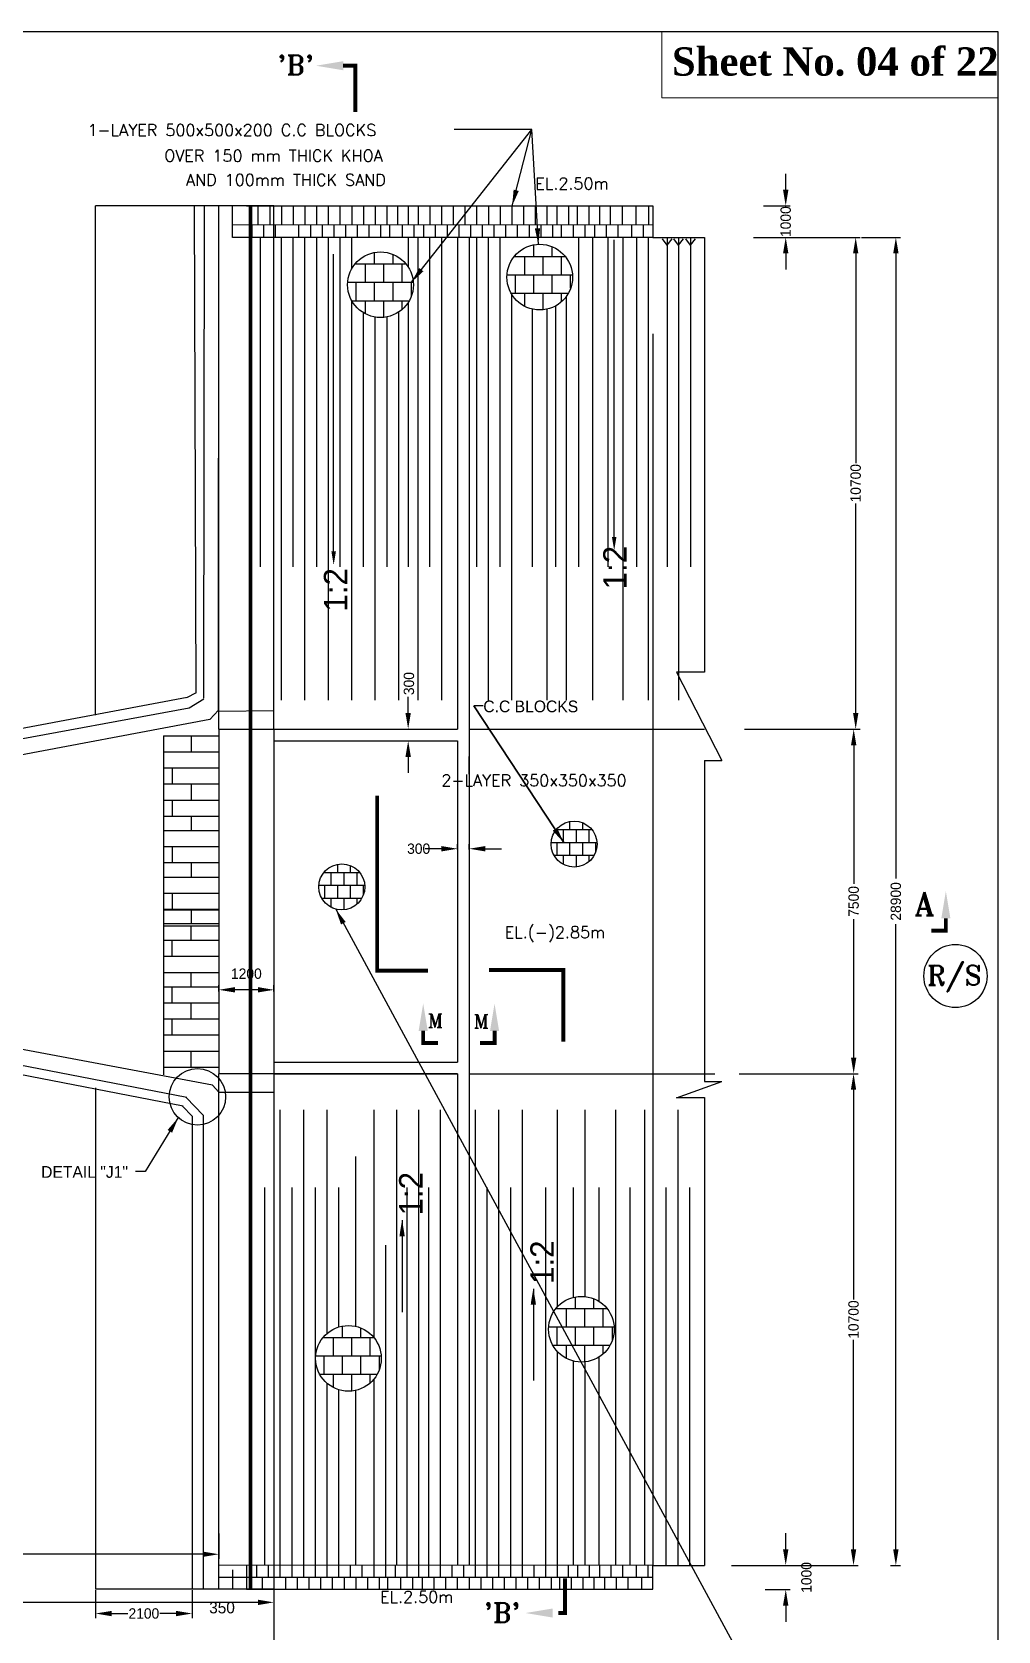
# Model space of a CAD drawing. Extents: x -426260 to 2055400, y -4304674 to -305611.
# Drawn here: x 45911 to 66939, y -1919832 to -1885034 of the extents above; entities that cross this region are included whole.
import ezdxf

# ---------------------------------------------------------------- set-up
doc = ezdxf.new("R2010")
doc.units = 0
doc.header["$LTSCALE"] = 300
doc.header["$MEASUREMENT"] = 0
doc.header["$PDMODE"] = 3
doc.linetypes.add('DASHED', pattern=[0.75, 0.5, -0.25])
doc.linetypes.add('DASHED2', pattern=[9.525, 6.35, -3.175])
doc.layers.get('DEFPOINTS').update_dxf_attribs({"linetype": 'CONTINUOUS'})
for name, color, linetype in [('LINE', 7, 'CONTINUOUS'), ('Pile Placing Line', 10, 'CONTINUOUS'), ('SLOPECON', 12, 'CONTINUOUS'), ('SLOPEEARTH', 3, 'CONTINUOUS'), ('TEXT', 10, 'CONTINUOUS')]:
    doc.layers.add(name, color=color, linetype=linetype)
doc.styles.add('BIG', font='ROMANT.SHX')
doc.styles.add('SIM', font='simplex.shx')
doc.dimstyles.new('3', dxfattribs={"dimtxt": 225, "dimasz": 350, "dimexe": 100, "dimexo": 25, "dimgap": 9, "dimtad": 0, "dimdec": 0, "dimzin": 0, "dimdsep": 46, "dimtxsty": 'Standard', "dimcen": 0, "dimclrd": 5, "dimclre": 6, "dimclrt": 256, "dimadec": 0, "dimazin": 0, "dimtfac": 1, "dimtdec": 0, "dimtofl": 0, "dimtmove": 2, "dimatfit": 3, "dimfxl": 1, "dimtolj": 1, "dimtzin": 0, "dimarcsym": 0})

# ---------------------------------------------------------------- blocks, each defined once
blk = doc.blocks.new('*D1213')
at = {"layer": 'DEFPOINTS', "color": 0, "linetype": 'ByBlock', "transparency": 16777216}
for p in [(34525, -1917232), (49978, -1917682), (49978, -1918161)]:
    blk.add_point(p, dxfattribs=at)
at = {"layer": 'LINE', "color": 6, "linetype": 'ByBlock', "lineweight": -2, "transparency": 16777216}
for p, q in [((34525, -1917257), (34525, -1918261)), ((49978, -1917707), (49978, -1918261))]:
    blk.add_line(p, q, dxfattribs=at)
at = {"layer": 'LINE', "color": 7, "linetype": 'ByBlock', "lineweight": -2, "transparency": 16777216}
for p, q in [((34875, -1918161), (41774, -1918161)), ((49628, -1918161), (42729, -1918161))]:
    blk.add_line(p, q, dxfattribs=at)
at = {"layer": 'LINE', "color": 7, "linetype": 'ByBlock', "transparency": 16777216}
for points in [[(34875, -1918103), (34875, -1918220), (34525, -1918161)], [(49628, -1918103), (49628, -1918220), (49978, -1918161)]]:
    blk.add_solid(points, dxfattribs=at)
at = {"layer": 'LINE', "linetype": 'ByBlock', "lineweight": -2, "transparency": 16777216, "insert": (42252, -1918161), "char_height": 225, "attachment_point": 5}
blk.add_mtext('\\A1;15450', dxfattribs=at)
blk = doc.blocks.new('*D1224')
at = {"layer": 'DEFPOINTS', "color": 0, "transparency": 16777216}
for p in [(53955, -1900204), (53955, -1900459), (54100, -1900459)]:
    blk.add_point(p, dxfattribs=at)
at = {"layer": 'LINE', "color": 5, "lineweight": -2, "transparency": 16777216}
for p, q in [((54100, -1899854), (54100, -1899504)), ((54100, -1900809), (54100, -1901159))]:
    blk.add_line(p, q, dxfattribs=at)
at = {"layer": 'LINE', "color": 6, "lineweight": -2, "transparency": 16777216}
for p, q in [((53980, -1900204), (54200, -1900204)), ((53980, -1900459), (54200, -1900459))]:
    blk.add_line(p, q, dxfattribs=at)
at = {"layer": 'LINE', "color": 5, "transparency": 16777216}
for points in [[(54041, -1899854), (54158, -1899854), (54100, -1900204)], [(54041, -1900809), (54158, -1900809), (54100, -1900459)]]:
    blk.add_solid(points, dxfattribs=at)
at = {"layer": 'LINE', "transparency": 16777216, "insert": (54117, -1899214), "char_height": 225, "attachment_point": 5, "rotation": 90}
blk.add_mtext('\\A1;300', dxfattribs=at)
blk = doc.blocks.new('*D1225')
at = {"layer": 'DEFPOINTS', "color": 0, "transparency": 16777216}
for p in [(55173, -1902852), (55428, -1902808), (55428, -1902852)]:
    blk.add_point(p, dxfattribs=at)
at = {"layer": 'LINE', "color": 6, "lineweight": -2, "transparency": 16777216}
for p, q in [((55173, -1902827), (55173, -1902708)), ((55428, -1902827), (55428, -1902708))]:
    blk.add_line(p, q, dxfattribs=at)
at = {"layer": 'LINE', "color": 5, "lineweight": -2, "transparency": 16777216}
for p, q in [((54823, -1902808), (54473, -1902808)), ((55778, -1902808), (56128, -1902808))]:
    blk.add_line(p, q, dxfattribs=at)
at = {"layer": 'LINE', "color": 5, "transparency": 16777216}
for points in [[(54823, -1902749), (54823, -1902866), (55173, -1902808)], [(55778, -1902749), (55778, -1902866), (55428, -1902808)]]:
    blk.add_solid(points, dxfattribs=at)
at = {"layer": 'LINE', "transparency": 16777216, "insert": (54328, -1902808), "char_height": 225, "attachment_point": 5}
blk.add_mtext('\\A1;300', dxfattribs=at)
blk = doc.blocks.new('*D1226')
at = {"layer": 'DEFPOINTS', "color": 0, "linetype": 'ByBlock', "transparency": 16777216}
for p in [(61811, -1888818), (61845, -1889504), (62318, -1889504)]:
    blk.add_point(p, dxfattribs=at)
at = {"layer": 'LINE', "color": 5, "linetype": 'ByBlock', "lineweight": -2, "transparency": 16777216}
for p, q in [((62318, -1888468), (62318, -1888118)), ((62318, -1889854), (62318, -1890204))]:
    blk.add_line(p, q, dxfattribs=at)
at = {"layer": 'LINE', "color": 6, "linetype": 'ByBlock', "lineweight": -2, "transparency": 16777216}
for p, q in [((61836, -1888818), (62418, -1888818)), ((61870, -1889504), (62418, -1889504))]:
    blk.add_line(p, q, dxfattribs=at)
at = {"layer": 'LINE', "color": 5, "linetype": 'ByBlock', "transparency": 16777216}
for points in [[(62259, -1888468), (62376, -1888468), (62318, -1888818)], [(62259, -1889854), (62376, -1889854), (62318, -1889504)]]:
    blk.add_solid(points, dxfattribs=at)
at = {"layer": 'LINE', "linetype": 'ByBlock', "lineweight": -2, "transparency": 16777216, "insert": (62318, -1889161), "char_height": 225, "attachment_point": 5, "rotation": 90}
blk.add_mtext('\\A1;1000', dxfattribs=at)
blk = doc.blocks.new('*D1227')
at = {"layer": 'DEFPOINTS', "color": 0, "linetype": 'ByBlock', "transparency": 16777216}
for p in [(61811, -1918404), (61845, -1918929), (62318, -1918929)]:
    blk.add_point(p, dxfattribs=at)
at = {"layer": 'LINE', "color": 5, "linetype": 'ByBlock', "lineweight": -2, "transparency": 16777216}
for p, q in [((62318, -1918054), (62318, -1917704)), ((62318, -1919279), (62318, -1919629))]:
    blk.add_line(p, q, dxfattribs=at)
at = {"layer": 'LINE', "color": 6, "linetype": 'ByBlock', "lineweight": -2, "transparency": 16777216}
for p, q in [((61836, -1918404), (62418, -1918404)), ((61870, -1918929), (62418, -1918929))]:
    blk.add_line(p, q, dxfattribs=at)
at = {"layer": 'LINE', "color": 5, "linetype": 'ByBlock', "transparency": 16777216}
for points in [[(62259, -1918054), (62376, -1918054), (62318, -1918404)], [(62259, -1919279), (62376, -1919279), (62318, -1918929)]]:
    blk.add_solid(points, dxfattribs=at)
at = {"layer": 'LINE', "linetype": 'ByBlock', "lineweight": -2, "transparency": 16777216, "insert": (62769, -1918666), "char_height": 225, "attachment_point": 5, "rotation": 90}
blk.add_mtext('\\A1;1000', dxfattribs=at)
blk = doc.blocks.new('*D1230')
at = {"layer": 'DEFPOINTS', "color": 0, "linetype": 'ByBlock', "transparency": 16777216}
for p in [(61836, -1907704), (63794, -1907704), (61836, -1918404)]:
    blk.add_point(p, dxfattribs=at)
at = {"layer": 'LINE', "color": 6, "linetype": 'ByBlock', "lineweight": -2, "transparency": 16777216}
for p, q in [((61861, -1907704), (63894, -1907704)), ((61861, -1918404), (63894, -1918404))]:
    blk.add_line(p, q, dxfattribs=at)
at = {"layer": 'LINE', "color": 7, "linetype": 'ByBlock', "lineweight": -2, "transparency": 16777216}
for p, q in [((63794, -1908054), (63794, -1912614)), ((63794, -1918054), (63794, -1913494))]:
    blk.add_line(p, q, dxfattribs=at)
at = {"layer": 'LINE', "color": 7, "linetype": 'ByBlock', "transparency": 16777216}
for points in [[(63735, -1908054), (63852, -1908054), (63794, -1907704)], [(63735, -1918054), (63852, -1918054), (63794, -1918404)]]:
    blk.add_solid(points, dxfattribs=at)
at = {"layer": 'LINE', "linetype": 'ByBlock', "lineweight": -2, "transparency": 16777216, "insert": (63794, -1913054), "char_height": 225, "attachment_point": 5, "rotation": 90}
blk.add_mtext('\\A1;10700', dxfattribs=at)
blk = doc.blocks.new('*D1231')
at = {"layer": 'DEFPOINTS', "color": 0, "linetype": 'ByBlock', "transparency": 16777216}
for p in [(61619, -1889504), (63841, -1889504), (62857, -1900204)]:
    blk.add_point(p, dxfattribs=at)
at = {"layer": 'LINE', "color": 6, "linetype": 'ByBlock', "lineweight": -2, "transparency": 16777216}
for p, q in [((61644, -1889504), (63941, -1889504)), ((62882, -1900204), (63941, -1900204))]:
    blk.add_line(p, q, dxfattribs=at)
at = {"layer": 'LINE', "color": 7, "linetype": 'ByBlock', "lineweight": -2, "transparency": 16777216}
for p, q in [((63841, -1889854), (63841, -1894414)), ((63841, -1899854), (63841, -1895294))]:
    blk.add_line(p, q, dxfattribs=at)
at = {"layer": 'LINE', "color": 7, "linetype": 'ByBlock', "transparency": 16777216}
for points in [[(63783, -1889854), (63899, -1889854), (63841, -1889504)], [(63783, -1899854), (63899, -1899854), (63841, -1900204)]]:
    blk.add_solid(points, dxfattribs=at)
at = {"layer": 'LINE', "linetype": 'ByBlock', "lineweight": -2, "transparency": 16777216, "insert": (63841, -1894854), "char_height": 225, "attachment_point": 5, "rotation": 90}
blk.add_mtext('\\A1;10700', dxfattribs=at)
blk = doc.blocks.new('*D1232')
at = {"layer": 'DEFPOINTS', "color": 0, "linetype": 'ByBlock', "transparency": 16777216}
for p in [(63671, -1900204), (63797, -1900204), (63671, -1907704)]:
    blk.add_point(p, dxfattribs=at)
at = {"layer": 'LINE', "color": 6, "linetype": 'ByBlock', "lineweight": -2, "transparency": 16777216}
for p, q in [((63696, -1900204), (63897, -1900204)), ((63696, -1907704), (63897, -1907704))]:
    blk.add_line(p, q, dxfattribs=at)
at = {"layer": 'LINE', "color": 7, "linetype": 'ByBlock', "lineweight": -2, "transparency": 16777216}
for p, q in [((63797, -1900554), (63797, -1903570)), ((63797, -1907354), (63797, -1904338))]:
    blk.add_line(p, q, dxfattribs=at)
at = {"layer": 'LINE', "color": 7, "linetype": 'ByBlock', "transparency": 16777216}
for points in [[(63739, -1900554), (63855, -1900554), (63797, -1900204)], [(63739, -1907354), (63855, -1907354), (63797, -1907704)]]:
    blk.add_solid(points, dxfattribs=at)
at = {"layer": 'LINE', "linetype": 'ByBlock', "lineweight": -2, "transparency": 16777216, "insert": (63797, -1903954), "char_height": 225, "attachment_point": 5, "rotation": 90}
blk.add_mtext('\\A1;7500', dxfattribs=at)
blk = doc.blocks.new('*D1233')
at = {"layer": 'DEFPOINTS', "color": 0, "linetype": 'ByBlock', "transparency": 16777216}
for p in [(63941, -1889504), (64715, -1889504), (64574, -1918404)]:
    blk.add_point(p, dxfattribs=at)
at = {"layer": 'LINE', "color": 6, "linetype": 'ByBlock', "lineweight": -2, "transparency": 16777216}
for p, q in [((63966, -1889504), (64815, -1889504)), ((64599, -1918404), (64815, -1918404))]:
    blk.add_line(p, q, dxfattribs=at)
at = {"layer": 'LINE', "color": 7, "linetype": 'ByBlock', "lineweight": -2, "transparency": 16777216}
for p, q in [((64715, -1889854), (64715, -1903458)), ((64715, -1918054), (64715, -1904451))]:
    blk.add_line(p, q, dxfattribs=at)
at = {"layer": 'LINE', "color": 7, "linetype": 'ByBlock', "transparency": 16777216}
for points in [[(64657, -1889854), (64774, -1889854), (64715, -1889504)], [(64657, -1918054), (64774, -1918054), (64715, -1918404)]]:
    blk.add_solid(points, dxfattribs=at)
at = {"layer": 'LINE', "linetype": 'ByBlock', "lineweight": -2, "transparency": 16777216, "insert": (64715, -1903954), "char_height": 225, "attachment_point": 5, "rotation": 90}
blk.add_mtext('\\A1;28900', dxfattribs=at)
blk = doc.blocks.new('*D1234')
at = {"layer": 'DEFPOINTS', "color": 0, "ltscale": 0.5, "transparency": 16777216}
for p in [(49978, -1905878), (49978, -1905938), (51178, -1905938)]:
    blk.add_point(p, dxfattribs=at)
at = {"layer": 'Pile Placing Line', "color": 6, "lineweight": -2, "ltscale": 0.5, "transparency": 16777216}
for p, q in [((49978, -1905913), (49978, -1905778)), ((51178, -1905913), (51178, -1905778))]:
    blk.add_line(p, q, dxfattribs=at)
at = {"layer": 'Pile Placing Line', "color": 5, "lineweight": -2, "ltscale": 0.5, "transparency": 16777216}
blk.add_line((50828, -1905878), (50328, -1905878), dxfattribs=at)
at = {"layer": 'Pile Placing Line', "color": 5, "ltscale": 0.5, "transparency": 16777216}
for points in [[(50328, -1905819), (50328, -1905936), (49978, -1905878)], [(50828, -1905819), (50828, -1905936), (51178, -1905878)]]:
    blk.add_solid(points, dxfattribs=at)
at = {"layer": 'Pile Placing Line', "ltscale": 0.5, "transparency": 16777216, "insert": (50578, -1905528), "char_height": 225, "attachment_point": 5}
blk.add_mtext('\\A1;1200', dxfattribs=at)
blk = doc.blocks.new('*D1235')
at = {"layer": 'DEFPOINTS', "color": 0, "linetype": 'ByBlock', "transparency": 16777216}
for p in [(47297, -1918918), (49397, -1918918), (47297, -1919451)]:
    blk.add_point(p, dxfattribs=at)
at = {"layer": 'LINE', "color": 6, "linetype": 'ByBlock', "lineweight": -2, "transparency": 16777216}
for p, q in [((47297, -1918943), (47297, -1919551)), ((49397, -1918943), (49397, -1919551))]:
    blk.add_line(p, q, dxfattribs=at)
at = {"layer": 'LINE', "color": 7, "linetype": 'ByBlock', "lineweight": -2, "transparency": 16777216}
for p, q in [((47647, -1919451), (48001, -1919451)), ((49047, -1919451), (48694, -1919451))]:
    blk.add_line(p, q, dxfattribs=at)
at = {"layer": 'LINE', "color": 7, "linetype": 'ByBlock', "transparency": 16777216}
for points in [[(47647, -1919393), (47647, -1919510), (47297, -1919451)], [(49047, -1919393), (49047, -1919510), (49397, -1919451)]]:
    blk.add_solid(points, dxfattribs=at)
at = {"layer": 'LINE', "linetype": 'ByBlock', "lineweight": -2, "transparency": 16777216, "insert": (48347, -1919451), "char_height": 225, "attachment_point": 5}
blk.add_mtext('\\A1;2100', dxfattribs=at)
blk = doc.blocks.new('*D1236')
at = {"layer": 'DEFPOINTS', "color": 0, "linetype": 'ByBlock', "transparency": 16777216}
for p in [(7875, -1909379), (51178, -1909379), (51178, -1919208)]:
    blk.add_point(p, dxfattribs=at)
at = {"layer": 'LINE', "color": 6, "linetype": 'ByBlock', "lineweight": -2, "transparency": 16777216}
for p, q in [((7875, -1909404), (7875, -1919308)), ((51178, -1909404), (51178, -1919308))]:
    blk.add_line(p, q, dxfattribs=at)
at = {"layer": 'LINE', "color": 7, "linetype": 'ByBlock', "lineweight": -2, "transparency": 16777216}
for p, q in [((8225, -1919208), (29011, -1919208)), ((50828, -1919208), (30042, -1919208))]:
    blk.add_line(p, q, dxfattribs=at)
at = {"layer": 'LINE', "color": 7, "linetype": 'ByBlock', "transparency": 16777216}
for points in [[(8225, -1919150), (8225, -1919267), (7875, -1919208)], [(50828, -1919150), (50828, -1919267), (51178, -1919208)]]:
    blk.add_solid(points, dxfattribs=at)
at = {"layer": 'LINE', "linetype": 'ByBlock', "lineweight": -2, "transparency": 16777216, "insert": (29526, -1919208), "char_height": 225, "attachment_point": 5}
blk.add_mtext('\\A1;43340', dxfattribs=at)
blk = doc.blocks.new('*D1238')
at = {"layer": 'DEFPOINTS', "color": 0, "ltscale": 0.5, "transparency": 16777216}
for p in [(51178, -1909379), (7875, -1917282), (51178, -1922342)]:
    blk.add_point(p, dxfattribs=at)
at = {"layer": 'Pile Placing Line', "color": 6, "lineweight": -2, "ltscale": 0.5, "transparency": 16777216}
for p, q in [((51178, -1909404), (51178, -1922442)), ((7875, -1917307), (7875, -1922442))]:
    blk.add_line(p, q, dxfattribs=at)
at = {"layer": 'Pile Placing Line', "color": 5, "lineweight": -2, "ltscale": 0.5, "transparency": 16777216}
for p, q in [((8225, -1922342), (29011, -1922342)), ((50828, -1922342), (30042, -1922342))]:
    blk.add_line(p, q, dxfattribs=at)
at = {"layer": 'Pile Placing Line', "color": 5, "ltscale": 0.5, "transparency": 16777216}
for points in [[(8225, -1922284), (8225, -1922401), (7875, -1922342)], [(50828, -1922284), (50828, -1922401), (51178, -1922342)]]:
    blk.add_solid(points, dxfattribs=at)
at = {"layer": 'Pile Placing Line', "ltscale": 0.5, "transparency": 16777216, "insert": (29526, -1922342), "char_height": 225, "attachment_point": 5}
blk.add_mtext('\\A1;43303', dxfattribs=at)

msp = doc.modelspace()

# ---------------------------------------------------------------- hatches: boundary and pattern name
at = {"layer": 'LINE'}
h = msp.add_hatch(dxfattribs=at)
h.set_pattern_fill('AR-B88', color=256, scale=50, style=0)
h.set_pattern_definition([(180, (55169.7, -1656881.2), (0, 400), []), (90, (55169.7, -1656881.19), (200, 400), [400, -400])])
edge = h.paths.add_edge_path()
edge.add_arc((53497.6, -1890533.6), 714.8, 0, 360)
h = msp.add_hatch(dxfattribs=at)
h.set_pattern_fill('AR-B88', color=256, scale=50, style=0)
h.set_pattern_definition([(180, (58636.1, -1656716.6), (0, 400), []), (90, (58636.1, -1656716.62), (200, 400), [400, -400])])
edge = h.paths.add_edge_path()
edge.add_arc((56964, -1890369), 714.8, 0, 360)
h = msp.add_hatch(dxfattribs=at)
h.set_pattern_fill('AR-B88', color=256, scale=35, style=0)
h.set_pattern_definition([(180, (58881.58, -1739151.02), (0, 280), []), (90, (58881.58, -1739151.02), (140, 280), [280, -280])])
edge = h.paths.add_edge_path()
edge.add_arc((57711.1, -1902707.7), 500.3, 0, 360)
h = msp.add_hatch(dxfattribs=at)
h.set_pattern_fill('AR-B88', color=256, scale=35, style=0)
h.set_pattern_definition([(180, (53826.1, -1740081.9), (0, 280), []), (90, (53826.09, -1740081.9), (140, 280), [280, -280])])
edge = h.paths.add_edge_path()
edge.add_arc((52655.6, -1903638.6), 500.3, 0, 360)
h = msp.add_hatch(dxfattribs=at)
h.set_pattern_fill('AR-B88', color=256, scale=50, style=0)
h.set_pattern_definition([(180, (59543.63, -1679610.75), (0, 400), []), (90, (59543.63, -1679610.75), (200, 400), [400, -400])])
edge = h.paths.add_edge_path()
edge.add_arc((57871.5, -1913263.1), 714.8, 0, 360)
h = msp.add_hatch(dxfattribs=at)
h.set_pattern_fill('AR-B88', color=256, scale=50, style=0)
h.set_pattern_definition([(180, (54472, -1680245.63), (0, 400), []), (90, (54472, -1680245.63), (200, 400), [400, -400])])
edge = h.paths.add_edge_path()
edge.add_arc((52799.9, -1913898), 714.8, 0, 360)

# ---------------------------------------------------------------- linework, layer by layer
at = {"layer": 'LINE', "color": 0, "linetype": 'DASHED', "ltscale": 450}
for p, q in [((51177.8, -1888817.7), (47297.2, -1888817.7)), ((51177.8, -1900204.2), (51177.8, -1888817.7)), ((51177.8, -1907704.2), (51177.8, -1917933.3)), ((51177.8, -1907704.2), (51177.8, -1918918.3)), ((51177.8, -1918918.3), (47297.2, -1918918.3))]:
    msp.add_line(p, q, dxfattribs=at)
at = {"layer": 'LINE', "color": 0, "linetype": 'ByBlock', "ltscale": 450}
for p, q in [((47297.2, -1899898.4), (47297.2, -1888817.7)), ((49482.9, -1899417.2), (49450.2, -1888817.7)), ((49653.3, -1899532), (49669, -1888817.7)), ((49292.5, -1899517.5), (34365.7, -1902303.9)), ((49784.6, -1899995.4), (34282, -1902921.2)), ((49838, -1907956), (34525.4, -1905065.4)), ((49202.4, -1908410.1), (34690.9, -1905604.2)), ((47297.2, -1908010), (47297.2, -1918918.3)), ((49397.2, -1908624.6), (49397.2, -1918918.3)), ((49640.4, -1908607), (49640.4, -1918918.3))]:
    msp.add_line(p, q, dxfattribs=at)
at = {"layer": 'LINE', "color": 0}
for p, q in [((49975, -1899795.2), (49978, -1888817.7)), ((49977.8, -1900012.7), (49974.9, -1900012.9)), ((49977.8, -1900012.7), (49974.9, -1900013)), ((49974.9, -1900013), (49974.9, -1900012.9)), ((49977.8, -1918918.3), (49977.8, -1908115.9))]:
    msp.add_line(p, q, dxfattribs=at)
at = {"layer": 'LINE', "color": 1, "linetype": 'ByBlock', "lineweight": -2}
msp.add_line((49977.8, -1900204.2), (49977.8, -1888817.7), dxfattribs=at)
at = {"layer": 'LINE', "color": 0, "linetype": 'ByBlock', "lineweight": -2}
for p, q in [((49977.8, -1900204.2), (49977.8, -1888817.7)), ((59427.8, -1888817.7), (59427.8, -1889504.2)), ((51177.8, -1889504.2), (50277.8, -1889504.2)), ((59427.8, -1889504.2), (51177.8, -1889504.2)), ((61619.4, -1889504.2), (62417.8, -1889504.2)), ((49482.9, -1899417.2), (49274.5, -1899520.8)), ((49653.3, -1899551.3), (49334.8, -1899745.7)), ((49975, -1899795.2), (49784.6, -1899995.4)), ((51177.8, -1899806.2), (49977.8, -1899820.9)), ((49977.8, -1900204.2), (51177.8, -1900204.2)), ((49977.8, -1900204.2), (49977.8, -1907704.2)), ((51177.8, -1900204.2), (51177.8, -1907704.2)), ((61419.8, -1900204.2), (62417.8, -1900204.2)), ((62018.2, -1900204.2), (63520.2, -1900204.2)), ((48777.8, -1900347.8), (48777.8, -1907725.9)), ((48777.8, -1900347.8), (49977.8, -1900347.8)), ((48777.8, -1900347.8), (49977.8, -1900347.8)), ((49377.8, -1900347.8), (49377.8, -1900697.8)), ((48777.8, -1900697.8), (49977.8, -1900697.8)), ((48777.8, -1900697.8), (49977.8, -1900697.8)), ((48777.8, -1901047.8), (49977.8, -1901047.8)), ((48962.1, -1901047.8), (48962.1, -1901397.8)), ((48777.8, -1901397.8), (49977.8, -1901397.8)), ((49377.8, -1901397.8), (49377.8, -1901747.8)), ((48777.8, -1901747.8), (49977.8, -1901747.8)), ((48962.1, -1901747.8), (48962.1, -1902097.8)), ((48777.8, -1902097.8), (49977.8, -1902097.8)), ((49377.8, -1902097.8), (49377.8, -1902410.5)), ((48777.8, -1902410.5), (49977.8, -1902410.5)), ((48777.8, -1902760.5), (49977.8, -1902760.5)), ((48962.1, -1902760.5), (48962.1, -1903110.5)), ((48777.8, -1903110.5), (49977.8, -1903110.5)), ((48777.8, -1903423.2), (49977.8, -1903423.2)), ((49377.8, -1903110.5), (49377.8, -1903423.2)), ((48777.8, -1903773.2), (49977.8, -1903773.2)), ((48962.1, -1903773.2), (48962.1, -1904123.2)), ((48777.8, -1904123.2), (49977.8, -1904123.2)), ((48777.8, -1904135.2), (49977.8, -1904135.2)), ((49377.8, -1904123.2), (49377.8, -1904435.9)), ((48777.8, -1904435.9), (49977.8, -1904435.9)), ((48777.8, -1904485.2), (49977.8, -1904485.2)), ((49377.8, -1904797.8), (49377.8, -1904485.2)), ((48777.8, -1904797.8), (49977.8, -1904797.8)), ((48962.1, -1905147.8), (48962.1, -1904797.8)), ((48777.8, -1905147.8), (49977.8, -1905147.8)), ((48777.8, -1905497.8), (49977.8, -1905497.8)), ((49377.8, -1905810.5), (49377.8, -1905497.8)), ((48777.8, -1905810.5), (49977.8, -1905810.5)), ((48962.1, -1906160.5), (48962.1, -1905810.5)), ((48777.8, -1906160.5), (49977.8, -1906160.5)), ((49377.8, -1906510.5), (49377.8, -1906160.5)), ((48777.8, -1906510.5), (49977.8, -1906510.5)), ((48962.1, -1906860.5), (48962.1, -1906510.5)), ((48777.8, -1906860.5), (49977.8, -1906860.5)), ((48777.8, -1907210.5), (49977.8, -1907210.5)), ((48777.8, -1907210.5), (49977.8, -1907210.5)), ((49377.8, -1907560.5), (49377.8, -1907210.5)), ((48777.8, -1907560.5), (49977.8, -1907560.5)), ((48777.8, -1907560.5), (49977.8, -1907560.5)), ((49977.8, -1908102.2), (49838, -1907956)), ((49977.8, -1918918.3), (49977.8, -1907704.2)), ((51177.8, -1907704.2), (49977.8, -1907704.2)), ((61303.6, -1907704.2), (62423.4, -1907704.2)), ((49640.4, -1908607), (49270.5, -1908220.1)), ((49977.8, -1908102.2), (51177.8, -1908102.2)), ((49397.2, -1908624.6), (49189.7, -1908407.6)), ((61134.7, -1918404.2), (62423.4, -1918404.2)), ((50277.8, -1918501.2), (50277.8, -1918929.2))]:
    msp.add_line(p, q, dxfattribs=at)
at = {"layer": 'LINE'}
for p, q in [((50277.8, -1889504.2), (50277.8, -1888817.7)), ((50582.8, -1888817.7), (59427.8, -1888817.7)), ((50837.8, -1889224.7), (50837.8, -1888817.7)), ((51092.8, -1889224.7), (51092.8, -1888817.7)), ((51347.8, -1889224.7), (51347.8, -1888817.7)), ((51602.8, -1889224.7), (51602.8, -1888817.7)), ((51857.8, -1889224.7), (51857.8, -1888817.7)), ((52112.8, -1889224.7), (52112.8, -1888817.7)), ((52367.8, -1889224.7), (52367.8, -1888817.7)), ((52622.8, -1889224.7), (52622.8, -1888817.7)), ((52877.8, -1889224.7), (52877.8, -1888817.7)), ((53132.8, -1889224.7), (53132.8, -1888817.7)), ((53387.8, -1889224.7), (53387.8, -1888817.7)), ((53642.8, -1889224.7), (53642.8, -1888817.7)), ((53878.4, -1889224.7), (53878.4, -1888817.7)), ((54110.3, -1889224.7), (54110.3, -1888817.7)), ((54322.8, -1889224.7), (54322.8, -1888817.7)), ((54577.8, -1889224.7), (54577.8, -1888817.7)), ((54832.8, -1889224.7), (54832.8, -1888817.7)), ((55087.8, -1889224.7), (55087.8, -1888817.7)), ((55342.8, -1889224.7), (55342.8, -1888817.7)), ((55597.8, -1889224.7), (55597.8, -1888817.7)), ((55852.8, -1889224.7), (55852.8, -1888817.7)), ((56107.8, -1889224.7), (56107.8, -1888817.7)), ((56362.8, -1889224.7), (56362.8, -1888817.7)), ((56617.8, -1889224.7), (56617.8, -1888817.7)), ((56872.8, -1889224.7), (56872.8, -1888817.7)), ((57127.8, -1889224.7), (57127.8, -1888817.7)), ((57343.7, -1889224.7), (57343.7, -1888817.7)), ((57598.7, -1889224.7), (57598.7, -1888817.7)), ((57784.3, -1889224.7), (57784.3, -1888817.7)), ((58039.3, -1889224.7), (58039.3, -1888817.7)), ((58269, -1889224.7), (58269, -1888817.7)), ((58506.8, -1889224.7), (58506.8, -1888817.7)), ((58761.8, -1889224.7), (58761.8, -1888817.7)), ((59059.3, -1889224.7), (59059.3, -1888817.7)), ((59337.8, -1889224.7), (59337.8, -1888817.7)), ((59427.8, -1888817.7), (59427.8, -1889504.2)), ((50277.8, -1889231.9), (59427.8, -1889224.7)), ((50702.6, -1889504.2), (50702.6, -1889224.7)), ((50957.6, -1889504.2), (50957.6, -1889224.7)), ((51212.6, -1889489.7), (51212.6, -1889224.7)), ((51722.6, -1889489.7), (51722.6, -1889224.7)), ((51977.6, -1889489.7), (51977.6, -1889224.7)), ((52232.6, -1889489.7), (52232.6, -1889224.7)), ((52487.6, -1889489.7), (52487.6, -1889224.7)), ((52742.6, -1889489.7), (52742.6, -1889224.7)), ((52997.6, -1889489.7), (52997.6, -1889224.7)), ((53252.6, -1889489.7), (53252.6, -1889224.7)), ((53507.6, -1889489.7), (53507.6, -1889224.7)), ((53700.7, -1889489.7), (53700.7, -1889224.7)), ((53975.1, -1889489.7), (53975.1, -1889224.7)), ((54230.1, -1889489.7), (54230.1, -1889224.7)), ((54442.6, -1889489.7), (54442.6, -1889224.7)), ((54697.6, -1889489.7), (54697.6, -1889224.7)), ((54952.6, -1889489.7), (54952.6, -1889224.7)), ((55172.8, -1889504.2), (55172.8, -1900204.2)), ((55207.6, -1889489.7), (55207.6, -1889224.7)), ((55427.8, -1889504.2), (55427.8, -1902237.9)), ((55462.6, -1889489.7), (55462.6, -1889224.7)), ((55717.6, -1889489.7), (55717.6, -1889224.7)), ((55972.6, -1889489.7), (55972.6, -1889224.7)), ((56227.6, -1889489.7), (56227.6, -1889224.7)), ((56482.6, -1889489.7), (56482.6, -1889224.7)), ((56737.6, -1889489.7), (56737.6, -1889224.7)), ((56992.6, -1889489.7), (56992.6, -1889224.7)), ((57247.6, -1889489.7), (57247.6, -1889224.7)), ((57440.3, -1889489.7), (57440.3, -1889224.7)), ((57695.3, -1889489.7), (57695.3, -1889224.7)), ((57950.3, -1889489.7), (57950.3, -1889224.7)), ((58163.6, -1889489.7), (58163.6, -1889224.7)), ((58417.8, -1889489.7), (58417.8, -1889224.7)), ((58672.8, -1889489.7), (58672.8, -1889224.7)), ((58970.3, -1889489.7), (58970.3, -1889224.7)), ((59225.3, -1889489.7), (59225.3, -1889224.7)), ((59427.8, -1889504.2), (60550, -1889504.2)), ((60550, -1889504.2), (60550, -1898964.3)), ((59427.8, -1891604.2), (59427.8, -1902237.9)), ((60550, -1898964.3), (59941.8, -1898964.3)), ((59941.8, -1898964.3), (60925.1, -1900887.9)), ((55729.8, -1899698), (55530.7, -1899698)), ((55530.7, -1899698), (57485.3, -1902674.4)), ((51177.8, -1900204.2), (55172.8, -1900204.2)), ((51177.8, -1900204.2), (55172.8, -1900204.2)), ((55427.8, -1900204.2), (60550, -1900204.2)), ((51177.8, -1900459.2), (55172.8, -1900459.2)), ((55172.8, -1900459.2), (55172.8, -1907449.2)), ((55427.8, -1901185.4), (55427.8, -1900802.9)), ((60550, -1900887.9), (60550, -1907873.9)), ((60550, -1900887.9), (60925.1, -1900887.9)), ((55427.8, -1901096.7), (55427.8, -1901479.2)), ((55427.8, -1901479.2), (55427.8, -1902237.9)), ((55172.8, -1902237.9), (55172.8, -1903172.9)), ((55427.8, -1902237.9), (55427.8, -1908614.2)), ((59427.8, -1902237.9), (59427.8, -1908177.9)), ((55427.8, -1902535.4), (55427.8, -1904763)), ((55172.8, -1906318.6), (55172.8, -1906701.1)), ((55427.8, -1906318.6), (55427.8, -1906701.1)), ((51177.8, -1907449.2), (55172.8, -1907449.2)), ((55172.8, -1907704.2), (51177.8, -1907704.2)), ((51177.8, -1907704.2), (55172.8, -1907704.2)), ((55172.8, -1907704.2), (55172.8, -1918404.2)), ((55427.8, -1907704.2), (60773.1, -1907704.2)), ((59941.8, -1908227.9), (60925.1, -1907873.9)), ((60550, -1907873.9), (60925.1, -1907873.9)), ((59427.8, -1908177.9), (59427.8, -1918404.2)), ((60550, -1908227.9), (59941.8, -1908227.9)), ((60550, -1908224.9), (60550, -1918404.2)), ((53850.6, -1918404.2), (53850.6, -1908488.4)), ((54333.9, -1918404.2), (54333.9, -1908488.4)), ((55427.8, -1908614.2), (55427.8, -1918404.2)), ((54078.9, -1918404.2), (54078.9, -1910178)), ((57096.4, -1918404.2), (57096.4, -1910178)), ((59427.8, -1918404.2), (49977.8, -1918396.5)), ((50582.8, -1918404.2), (50582.8, -1918918.3)), ((50806.4, -1918663.3), (50806.4, -1918408.3)), ((51061.4, -1918663.3), (51061.4, -1918408.3)), ((51316.4, -1918663.3), (51316.4, -1918408.3)), ((51571.4, -1918663.3), (51571.4, -1918408.3)), ((51826.4, -1918663.3), (51826.4, -1918408.3)), ((52081.4, -1918663.3), (52081.4, -1918408.3)), ((52336.4, -1918663.3), (52336.4, -1918408.3)), ((52591.4, -1918663.3), (52591.4, -1918408.3)), ((52846.4, -1918663.3), (52846.4, -1918408.3)), ((53101.4, -1918660.9), (53101.4, -1918405.9)), ((53356.4, -1918663.3), (53356.4, -1918408.3)), ((53611.4, -1918663.3), (53611.4, -1918408.3)), ((53824.8, -1918663.3), (53824.8, -1918408.3)), ((54078.9, -1918663.3), (54078.9, -1918408.3)), ((54333.9, -1918663.3), (54333.9, -1918408.3)), ((54546.4, -1918663.3), (54546.4, -1918408.3)), ((54801.4, -1918663.3), (54801.4, -1918408.3)), ((55056.4, -1918663.3), (55056.4, -1918408.3)), ((55311.4, -1918663.3), (55311.4, -1918408.3)), ((55566.4, -1918663.3), (55566.4, -1918408.3)), ((55821.4, -1918663.3), (55821.4, -1918408.3)), ((56076.4, -1918663.3), (56076.4, -1918408.3)), ((56331.4, -1918663.3), (56331.4, -1918408.3)), ((56586.4, -1918663.3), (56586.4, -1918408.3)), ((56841.4, -1918663.3), (56841.4, -1918408.3)), ((57096.4, -1918663.3), (57096.4, -1918408.3)), ((57351.4, -1918663.3), (57351.4, -1918408.3)), ((57590.3, -1918663.3), (57590.3, -1918408.3)), ((57793.2, -1918663.3), (57793.2, -1918408.3)), ((58048.2, -1918663.3), (58048.2, -1918408.3)), ((58270.4, -1918663.3), (58270.4, -1918408.3)), ((58515.7, -1918663.3), (58515.7, -1918408.3)), ((58770.7, -1918663.3), (58770.7, -1918408.3)), ((59068.2, -1918663.3), (59068.2, -1918408.3)), ((59323.2, -1918663.3), (59323.2, -1918408.3)), ((59426.2, -1918918.3), (59427.8, -1918404.2)), ((59427.8, -1918404.2), (60550, -1918404.2)), ((49977.8, -1918663.3), (59427.8, -1918663.3)), ((50926.2, -1918918.3), (50926.2, -1918663.3)), ((51181.2, -1918918.3), (51181.2, -1918663.3)), ((51436.2, -1918918.3), (51436.2, -1918663.3)), ((51691.2, -1918918.3), (51691.2, -1918663.3)), ((51946.2, -1918918.3), (51946.2, -1918663.3)), ((52201.2, -1918918.3), (52201.2, -1918663.3)), ((52456.2, -1918918.3), (52456.2, -1918663.3)), ((52711.2, -1918918.3), (52711.2, -1918663.3)), ((52966.2, -1918918.3), (52966.2, -1918663.3)), ((53221.2, -1918918.3), (53221.2, -1918663.3)), ((53476.2, -1918918.3), (53476.2, -1918663.3)), ((53656.3, -1918918.3), (53656.3, -1918663.3)), ((53943.7, -1918918.3), (53943.7, -1918663.3)), ((54198.7, -1918918.3), (54198.7, -1918663.3)), ((54411.2, -1918918.3), (54411.2, -1918663.3)), ((54666.2, -1918918.3), (54666.2, -1918663.3)), ((54921.2, -1918918.3), (54921.2, -1918663.3)), ((55176.2, -1918918.3), (55176.2, -1918663.3)), ((55431.2, -1918918.3), (55431.2, -1918663.3)), ((55686.2, -1918918.3), (55686.2, -1918663.3)), ((55941.2, -1918918.3), (55941.2, -1918663.3)), ((56196.2, -1918918.3), (56196.2, -1918663.3)), ((56451.2, -1918918.3), (56451.2, -1918663.3)), ((56706.2, -1918918.3), (56706.2, -1918663.3)), ((56961.2, -1918918.3), (56961.2, -1918663.3)), ((57216.2, -1918918.3), (57216.2, -1918663.3)), ((57399.7, -1918918.3), (57399.7, -1918663.3)), ((57654.7, -1918918.3), (57654.7, -1918663.3)), ((57909.7, -1918918.3), (57909.7, -1918663.3)), ((58150.4, -1918918.3), (58150.4, -1918663.3)), ((58377.2, -1918918.3), (58377.2, -1918663.3)), ((58632.2, -1918918.3), (58632.2, -1918663.3)), ((58887.2, -1918918.3), (58887.2, -1918663.3)), ((59184.7, -1918918.3), (59184.7, -1918663.3)), ((50582.8, -1918918.3), (59427.8, -1918918.3))]:
    msp.add_line(p, q, dxfattribs=at)
at = {"layer": 'LINE', "color": 5}
for p, q in [((52478, -1896335.8), (52478, -1889871.9)), ((58584.5, -1896020.8), (58584.5, -1889556.9))]:
    msp.add_line(p, q, dxfattribs=at)
at = {"layer": 'LINE', "color": 0, "linetype": 'DASHED2', "ltscale": 1000}
for p, q in [((49334.8, -1899745.7), (36388.1, -1902148.7)), ((49283.2, -1908222.5), (36372, -1905725.6))]:
    msp.add_line(p, q, dxfattribs=at)
at = {"layer": 'LINE'}
msp.add_lwpolyline([(-8782.4, -1938579.3), (66938.8, -1938579.3), (66938.8, -1885033.6), (-8782.4, -1885033.6)], close=True, dxfattribs=at)
at = {"layer": 'LINE', "lineweight": 9}
msp.add_lwpolyline([(66938.8, -1885033.6), (59619.6, -1885033.6), (59619.6, -1886469.4), (66938.8, -1886469.4)], close=True, dxfattribs=at)
at = {"layer": 'LINE', "color": 7, "const_width": 85}
for points in [[(52811.5, -1885767.9), (52681.7, -1885767.9)], [(52951.4, -1886773.5), (52951.4, -1885767.9), (52811.5, -1885767.9)], [(65483.6, -1904588.9), (65803.6, -1904588.9), (65803.6, -1904449)], [(65803.6, -1904449), (65803.6, -1904319.2)], [(54426.7, -1906897.3), (54426.7, -1906767.5)], [(54746.6, -1907036.3), (54426.7, -1907036.3), (54426.7, -1906896.4)], [(55660, -1907036.3), (55980, -1907036.3), (55980, -1906896.4)], [(55980, -1906897.3), (55980, -1906767.5)], [(57511.5, -1918685.5), (57511.5, -1919439.9), (57371.6, -1919439.9)]]:
    msp.add_lwpolyline(points, dxfattribs=at)
at = {"layer": 'LINE', "color": 0, "linetype": 'DASHED', "ltscale": 450, "const_width": 85}
for points in [[(50667.5, -1888817.7), (50667.5, -1899870.9)], [(50667.5, -1899870.9), (50667.5, -1918918.3)]]:
    msp.add_lwpolyline(points, dxfattribs=at)
at = {"layer": 'LINE', "const_width": 85}
for points in [[(53425.9, -1901654.5), (53425.9, -1905462.5), (54528.9, -1905462.5)], [(55860.9, -1905447.5), (57474.9, -1905447.5), (57474.9, -1907009.7)]]:
    msp.add_lwpolyline(points, dxfattribs=at)
at = {"layer": 'LINE'}
for centre, radius in [((53497.6, -1890533.6), 714.8), ((56964, -1890369), 714.8), ((57711.1, -1902707.7), 500.3), ((52655.6, -1903638.6), 500.3), ((66011.7, -1905577.9), 687.2), ((49511.6, -1908206.2), 615.1), ((57871.5, -1913263.1), 714.8), ((52799.9, -1913898), 714.8)]:
    msp.add_circle(centre, radius, dxfattribs=at)
at = {"layer": 'LINE', "color": 7}
for points in [[(52687.4, -1885668.8), (52687.4, -1885867.1), (52092.4, -1885767.9)], [(65902.7, -1904324.9), (65704.4, -1904324.9), (65803.6, -1903729.9)], [(54327.5, -1906773.2), (54525.9, -1906773.2), (54426.7, -1906178.2)], [(56079.1, -1906773.2), (55880.8, -1906773.2), (55980, -1906178.2)], [(57248.4, -1919539.1), (57248.4, -1919340.7), (56653.4, -1919439.9)]]:
    msp.add_solid(points, dxfattribs=at)
at = {"layer": 'LINE', "color": 0, "linetype": 'ByBlock', "lineweight": -2}
msp.add_solid([(62376.2, -1889854.2), (62259.5, -1889854.2), (62317.8, -1889504.2)], dxfattribs=at)
at = {"layer": 'LINE', "color": 5}
for points in [[(58535, -1896020.8), (58634.1, -1896020.8), (58584.5, -1896318.3)], [(52428.4, -1896335.8), (52527.6, -1896335.8), (52478, -1896633.3)], [(54016.9, -1911183.7), (53917.7, -1911183.7), (53967.3, -1910886.2)], [(56873.8, -1912674.7), (56774.6, -1912674.7), (56824.2, -1912377.2)]]:
    msp.add_solid(points, dxfattribs=at)
at = {"layer": 'SLOPECON'}
for p, q in [((50880.3, -1889504.2), (50880.3, -1896675.6)), ((51336.8, -1889504.2), (51336.8, -1899575.1)), ((51591.8, -1889504.2), (51591.8, -1896675.6)), ((51846.8, -1889504.2), (51846.8, -1899575.1)), ((52101.8, -1889504.2), (52101.8, -1896675.6)), ((52356.8, -1889504.2), (52356.8, -1899575.1)), ((52611.8, -1889504.2), (52611.8, -1896675.6)), ((52866.8, -1889504.2), (52866.8, -1890197.4)), ((54099.3, -1889504.2), (54099.3, -1890147.8)), ((54311.8, -1889504.2), (54311.8, -1899575.1)), ((54566.8, -1889504.2), (54566.8, -1896675.6)), ((54821.8, -1889504.2), (54821.8, -1899575.1)), ((55586.8, -1889504.2), (55586.8, -1896675.6)), ((55841.8, -1889504.2), (55841.8, -1899575.1)), ((56096.8, -1889504.2), (56096.8, -1896675.6)), ((57810.4, -1889504.2), (57810.4, -1896675.6)), ((58112.8, -1889504.2), (58112.8, -1899575.1)), ((58443.1, -1889504.2), (58443.1, -1896675.6)), ((58773.9, -1889504.2), (58773.9, -1899575.1)), ((59071.4, -1889504.2), (59071.4, -1896675.6)), ((59326.8, -1889504.2), (59326.8, -1899575.1)), ((52866.8, -1890869.7), (52866.8, -1899575.1)), ((54099.3, -1890919.3), (54099.3, -1896675.6)), ((56351.8, -1890737.9), (56351.8, -1899575.1)), ((57541.4, -1890790.3), (57541.4, -1899575.1)), ((53121.8, -1891141.6), (53121.8, -1896675.6)), ((53376.8, -1891238.1), (53376.8, -1899575.1)), ((53631.8, -1891235.6), (53631.8, -1896675.6)), ((53890.5, -1891130.6), (53890.5, -1899575.1)), ((56795.4, -1891063.6), (56795.4, -1896675.6)), ((57116.8, -1891067.2), (57116.8, -1899575.1)), ((57116.8, -1891067.2), (57116.8, -1896561.5)), ((57308.8, -1890995.1), (57308.8, -1896675.6)), ((51316.4, -1918404.2), (51316.4, -1908488.4)), ((51826.4, -1918404.2), (51826.4, -1908488.4)), ((52336.4, -1912124.4), (52336.4, -1908488.4)), ((53356.4, -1912039.2), (53356.4, -1908488.4)), ((54801.4, -1918404.2), (54801.4, -1908488.4)), ((55566.4, -1918404.2), (55566.4, -1908488.4)), ((56076.4, -1918404.2), (56076.4, -1908488.4)), ((56586.4, -1918404.2), (56586.4, -1908488.4)), ((57351.4, -1912772.9), (57351.4, -1908488.4)), ((57950.6, -1912552.8), (57950.6, -1908488.4)), ((58622.9, -1918404.2), (58622.9, -1908488.4)), ((59249.4, -1914143.5), (59249.4, -1908488.4)), ((52961.1, -1913201.7), (52961.1, -1909504.4)), ((50982.9, -1918404.2), (50982.9, -1910178)), ((51571.4, -1918404.2), (51571.4, -1910178)), ((52081.4, -1918404.2), (52081.4, -1910178)), ((52591.4, -1913214.3), (52591.4, -1910178)), ((54546.4, -1918404.2), (54546.4, -1910178)), ((55821.4, -1918404.2), (55821.4, -1910178)), ((56331.4, -1918404.2), (56331.4, -1910178)), ((57695.6, -1912570.4), (57695.6, -1910178)), ((58256.8, -1912661.1), (58256.8, -1910178)), ((58929.7, -1914007.2), (58929.7, -1910178)), ((53611.4, -1918404.2), (53611.4, -1911431.3)), ((52336.4, -1913353.9), (52336.4, -1912124.4)), ((53356.4, -1913449.5), (53356.4, -1912039.2)), ((57351.4, -1918404.2), (57351.4, -1913753.4)), ((58256.8, -1918404.2), (58256.8, -1913865.1)), ((57695.6, -1918404.2), (57695.6, -1913955.9)), ((57950.6, -1918404.2), (57950.6, -1913973.5)), ((58929.7, -1918404.2), (58929.7, -1914007.2)), ((59249.4, -1918404.2), (59249.4, -1914143.5)), ((52336.4, -1918404.2), (52336.4, -1914442.1)), ((52591.4, -1918404.2), (52591.4, -1914581.7)), ((53356.4, -1918404.2), (53356.4, -1914346.6)), ((52961.1, -1918404.2), (52961.1, -1914594.4))]:
    msp.add_line(p, q, dxfattribs=at)
at = {"layer": 'SLOPEEARTH'}
for p, q in [((59737.6, -1889504.2), (59737.6, -1896675.6)), ((59985.6, -1889504.2), (59985.6, -1899575.1)), ((60247.6, -1889504.2), (60247.6, -1896675.6)), ((59737.6, -1889675.5), (59635.1, -1889535.6)), ((59737.6, -1889675.5), (59847.5, -1889535.6)), ((59985.6, -1889675.5), (59883.1, -1889535.6)), ((59985.6, -1889675.5), (60095.5, -1889535.6)), ((60247.6, -1889675.5), (60145.1, -1889535.6)), ((60247.6, -1889675.5), (60357.5, -1889535.6)), ((59973.4, -1918404.2), (59973.4, -1908488.4)), ((59717.2, -1918404.2), (59717.2, -1910178)), ((60227.2, -1918404.2), (60227.2, -1910178))]:
    msp.add_line(p, q, dxfattribs=at)

# ---------------------------------------------------------------- texts
at = {"layer": 'LINE'}
for s, height, style, p in [("'B'", 425, 'BIG', (51249.5, -1885964)), ('1-LAYER 500x500x200 C.C BLOCKS', 255, 'SIM', (47120.2, -1887296.5)), ('OVER 150 mm THICK KHOA', 255, 'SIM', (48789.9, -1887853.7)), ('AND 100mm THICK SAND', 255, 'SIM', (49263.3, -1888381.1)), ('2-LAYER 350x350x350', 255, 'SIM', (54822.8, -1901447.6)), ('R/S', 425, 'BIG', (65393.4, -1905774.3)), ('M', 297.5, 'BIG', (54525.8, -1906695.5)), ('M', 297.5, 'BIG', (55525.7, -1906714.3)), ("'B'", 425, 'BIG', (55743.9, -1919645.1))]:
    msp.add_text(s, height=height, dxfattribs=dict(at, style=style)).set_placement(p)
for p in [(58855.6, -1897165.3), (52774.2, -1897648.1), (54412.5, -1910789.2), (57269.4, -1912280.2)]:
    msp.add_text('1:2', height=510, rotation=90, dxfattribs=at).set_placement(p)
msp.add_text('C.C BLOCKS', height=255, dxfattribs=at).set_placement((55735.6, -1899838))
at = {"layer": 'LINE', "color": 7, "style": 'BIG'}
msp.add_text('A', height=510, dxfattribs=at).set_placement((65119, -1904260.3))
at = {"layer": 'LINE', "color": 7, "lineweight": 9, "insert": (59840.2, -1885367.4), "char_height": 616.399, "width": 22140.839, "attachment_point": 1}
msp.add_mtext('{\\fTimes New Roman|b1|i0|c0|p18;Sheet No. 04 of 22}', dxfattribs=at)
at = {"layer": 'LINE', "insert": (48001.1, -1909714), "char_height": 255, "width": 2795.642, "attachment_point": 3}
msp.add_mtext('DETAIL "J1"', dxfattribs=at)
at = {"layer": 'LINE', "linetype": 'ByBlock', "lineweight": -2, "insert": (50048, -1919324.2), "char_height": 250, "attachment_point": 5}
msp.add_mtext('\\A1;350', dxfattribs=at)
at = {"layer": 'TEXT', "style": 'BIG'}
for p in [(56866.6, -1888461), (53486.8, -1919217.3)]:
    msp.add_text('EL.2.50m', height=255, dxfattribs=at).set_placement(p)
at = {"layer": 'TEXT', "color": 0, "style": 'BIG'}
msp.add_text('EL.(-)2.85m', height=255, dxfattribs=at).set_placement((56201.1, -1904753.1))

# ---------------------------------------------------------------- dimensions: what is measured, and where the dimension line sits
at = {"layer": 'LINE', "color": 0, "linetype": 'ByBlock', "lineweight": -2}
for base, p1, p2, picture, middle in [((62317.8, -1889504.2), (61810.9, -1888817.7), (61845.3, -1889504.2), '*D1226', (62317.8, -1889160.9)), ((62317.8, -1918928.7), (61810.9, -1918404.2), (61845.3, -1918928.7), '*D1227', (62768.8, -1918666.4))]:
    dim = msp.add_linear_dim(base=base, p1=p1, p2=p2, angle=90, text='1000', dimstyle='3', dxfattribs=at)
    dim.commit()
    dim.dimension.update_dxf_attribs({"geometry": picture, "text_midpoint": middle})
at = {"layer": 'LINE', "linetype": 'ByBlock', "lineweight": -2}
for base, p1, p2, angle, picture, middle in [((63840.9, -1889504.2), (62856.5, -1900204.2), (61619.4, -1889504.2), 90, '*D1231', (63840.9, -1894854.2)), ((64715.4, -1889504.2), (64574.3, -1918404.2), (63940.9, -1889504.2), 90, '*D1233', (64715.4, -1903954.2)), ((63797.1, -1900204.2), (63670.9, -1907704.2), (63670.9, -1900204.2), 90, '*D1232', (63797.1, -1903954.2)), ((63793.7, -1907704.2), (61835.9, -1918404.2), (61835.9, -1907704.2), 90, '*D1230', (63793.7, -1913054.2)), ((47297.2, -1919451.2), (49397.2, -1918918.3), (47297.2, -1918918.3), 180, '*D1235', (48347.2, -1919451.2))]:
    dim = msp.add_linear_dim(base=base, p1=p1, p2=p2, angle=angle, dimstyle='3', override={"dimclrd": 7, "dimfxl": 700}, dxfattribs=at)
    dim.commit()
    dim.dimension.update_dxf_attribs({"geometry": picture, "text_midpoint": middle})
at = {"layer": 'LINE'}
for base, p1, p2, angle, picture, middle in [((54099.7, -1900459.2), (53955.5, -1900204.2), (53955.5, -1900459.2), 270, '*D1224', (54116.7, -1899214.3)), ((55427.8, -1902807.7), (55172.8, -1902852), (55427.8, -1902852), 180, '*D1225', (54327.5, -1902807.7))]:
    dim = msp.add_linear_dim(base=base, p1=p1, p2=p2, angle=angle, text='300', dimstyle='3', dxfattribs=at)
    dim.commit()
    dim.dimension.update_dxf_attribs({"geometry": picture, "text_midpoint": middle, "dimtype": 160})
at = {"layer": 'LINE', "linetype": 'ByBlock', "lineweight": -2}
for base, p1, p2, text, picture, middle in [((51177.8, -1919208.2), (7874.9, -1909379), (51177.8, -1909379), '43340', '*D1236', (29526.4, -1919208.2)), ((49977.8, -1918161.2), (34525.4, -1917232.3), (49977.8, -1917682.2), '15450', '*D1213', (42251.6, -1918161.2))]:
    dim = msp.add_linear_dim(base=base, p1=p1, p2=p2, text=text, dimstyle='3', override={"dimclrd": 7, "dimfxl": 700}, dxfattribs=at)
    dim.commit()
    dim.dimension.update_dxf_attribs({"geometry": picture, "text_midpoint": middle})
at = {"layer": 'Pile Placing Line', "ltscale": 0.5}
dim = msp.add_linear_dim(base=(49977.8, -1905877.7), p1=(51177.8, -1905937.7), p2=(49977.8, -1905937.7), angle=180, dimstyle='3', override={"dimfxl": 700}, dxfattribs=at)
dim.commit()
dim.dimension.update_dxf_attribs({"geometry": '*D1234', "text_midpoint": (50577.8, -1905527.7)})
dim = msp.add_linear_dim(base=(51177.8, -1922342.3), p1=(7874.9, -1917282.4), p2=(51177.8, -1909379), dimstyle='3', override={"dimfxl": 700}, dxfattribs=at)
dim.commit()
dim.dimension.update_dxf_attribs({"geometry": '*D1238', "text_midpoint": (29526.4, -1922342.3)})

# ---------------------------------------------------------------- leaders
at = {"layer": 'LINE'}
for points, override in [([(54169.7, -1890481.2), (56788.1, -1887156)], {"dimgap": 9, "dimtad": 0}), ([(56934.1, -1889654.9), (56795.1, -1887156), (55102.8, -1887152.5)], {"dimgap": 9, "dimtad": 0}), ([(56362.8, -1888817.7), (56795.1, -1887156)], {"dimgap": 9, "dimtad": 0}), ([(57485.3, -1902674.4), (55530.7, -1899698)], {"dimgap": 9, "dimtad": 0, "dimfxl": 700}), ([(52521.8, -1904120.7), (62403.1, -1922356.4)], {"dimgap": 9, "dimtad": 0, "dimfxl": 700}), ([(49096.5, -1908660.1), (48372.8, -1909829.4), (48163.4, -1909829.4)], {"dimgap": 9, "dimtad": 0, "dimfxl": 0.12}), ([(53968.1, -1910891.1), (53968.1, -1912891.3)], {"dimgap": 9, "dimtad": 0}), ([(56825, -1912382.1), (56825, -1914382.3)], {"dimgap": 9, "dimtad": 0})]:
    msp.add_leader(points, dimstyle='3', override=override, dxfattribs=at)

doc.saveas('drawing.dxf')
